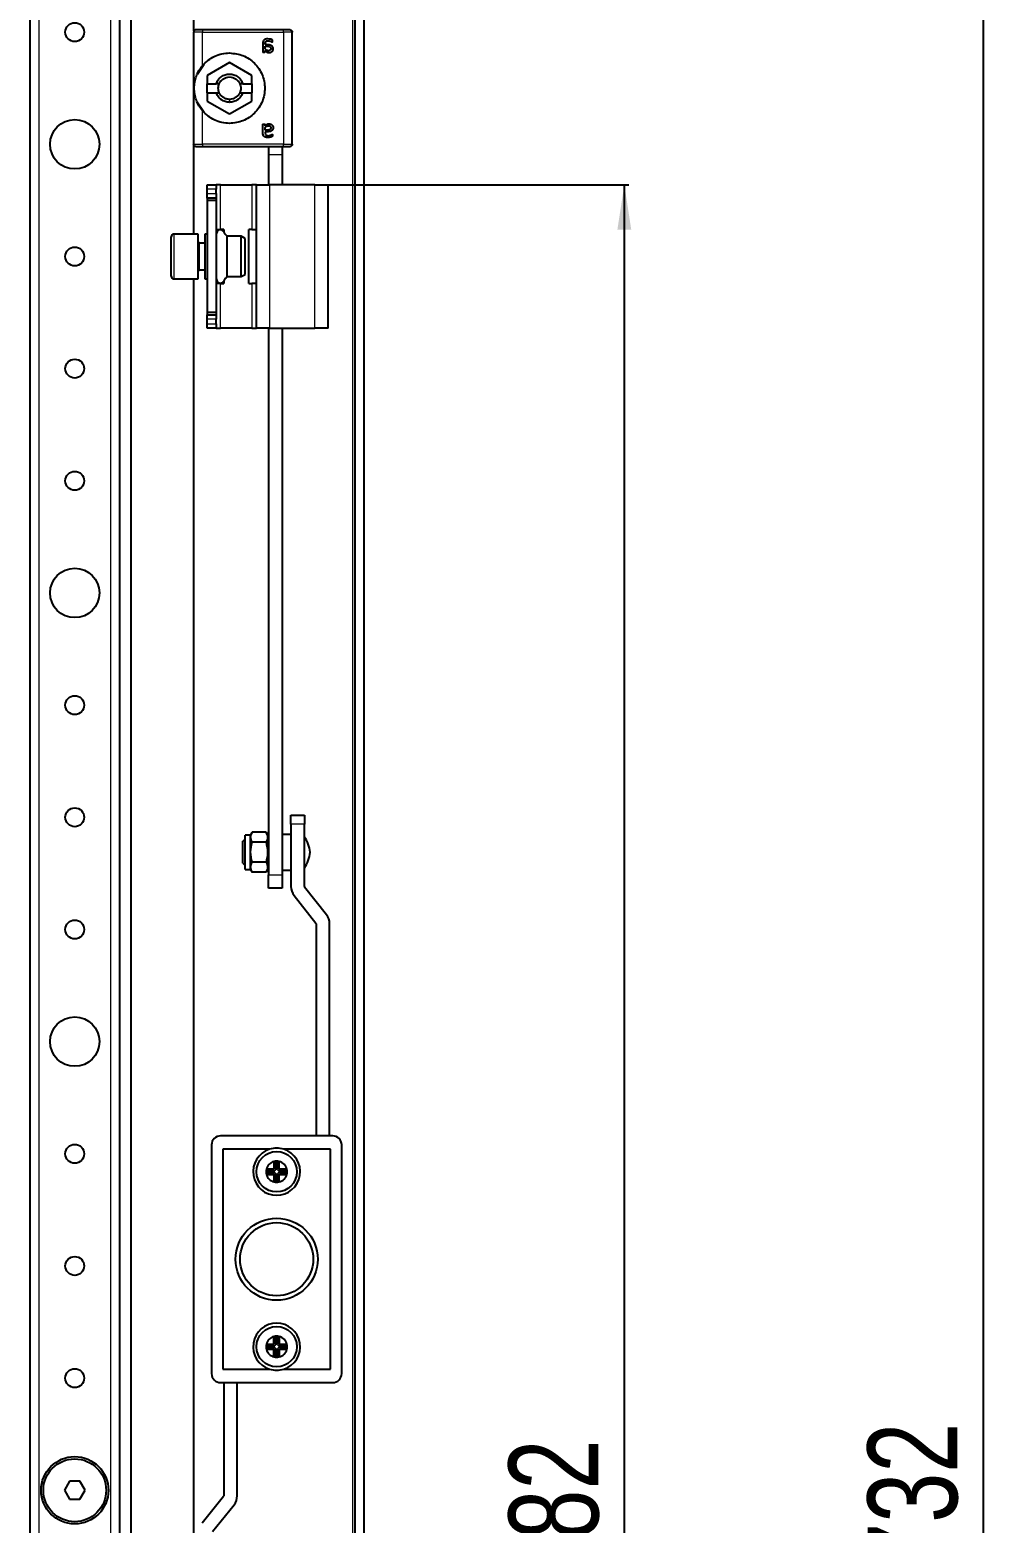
# Model space of a CAD drawing. Header units: millimetres. Extents: x -732 to 1763, y -1228 to 1043.
# Drawn here: x 1548.5 to 1762.6, y -115.4 to 217.4 of the extents above; entities that cross this region are included whole.
import ezdxf

# ---------------------------------------------------------------- set-up
doc = ezdxf.new("R2010")
doc.units = ezdxf.units.MM
doc.layers.add('FORMAT', color=7, linetype='Continuous')
doc.styles.add('SLDTEXTSTYLE0', font='TXT', dxfattribs={"width": 0.75})
doc.dimstyles.new('SLDDIMSTYLE0', dxfattribs={"dimtxt": 20, "dimasz": 10, "dimexe": 0, "dimexo": 0.0625, "dimgap": 5, "dimtad": 2, "dimdec": 1, "dimrnd": 1e-09, "dimzin": 12, "dimdsep": 46, "dimtxsty": 'SLDTEXTSTYLE0', "dimsah": 1, "dimcen": 0.09, "dimadec": 0, "dimazin": 3, "dimtfac": 1, "dimtofl": 0, "dimtmove": 0, "dimatfit": 3, "dimfxl": 0, "dimfrac": 2, "dimtolj": 1, "dimtzin": 12, "dimarcsym": 0})

# ---------------------------------------------------------------- blocks, each defined once
blk = doc.blocks.new('_D_5')
at = {"layer": 'FORMAT'}
for p, q in [((1615.06, 757.93), (1762.05, 757.93)), ((1761.05, 757.93), (1761.05, -974.07)), ((1615.06, -974.07), (1762.05, -974.07))]:
    blk.add_line(p, q, dxfattribs=at)
for points in [[(1761.05, 757.93), (1759.51, 747.93), (1762.59, 747.93)], [(1761.05, -974.07), (1762.59, -964.07), (1759.51, -964.07)]]:
    blk.add_solid(points, dxfattribs=at)
at = {"layer": 'FORMAT', "insert": (1735.27, -137.62), "char_height": 20, "attachment_point": 1, "rotation": 90, "style": 'SLDTEXTSTYLE0'}
blk.add_mtext('1732', dxfattribs=at)
blk = doc.blocks.new('_D_8')
at = {"layer": 'FORMAT'}
for p, q in [((1612.06, 182.93), (1682.05, 182.93)), ((1681.05, 182.93), (1681.05, -399.07)), ((1612.06, -399.07), (1682.05, -399.07))]:
    blk.add_line(p, q, dxfattribs=at)
for points in [[(1681.05, 182.93), (1679.51, 172.93), (1682.59, 172.93)], [(1681.05, -399.07), (1682.59, -389.07), (1679.51, -389.07)]]:
    blk.add_solid(points, dxfattribs=at)
at = {"layer": 'FORMAT', "insert": (1655.27, -130.23), "char_height": 20, "attachment_point": 1, "rotation": 90, "style": 'SLDTEXTSTYLE0'}
blk.add_mtext('582', dxfattribs=at)

msp = doc.modelspace()

# ---------------------------------------------------------------- linework, layer by layer
at = {"color": 7, "linetype": 'Continuous', "lineweight": 25}
for p, q in [((1621.05, -1085.57), (1621.05, 869.43)), ((1623.05, -1085.57), (1623.05, 869.43)), ((1571.05, 836.43), (1571.05, -1052.57)), ((1548.55, 809.43), (1548.55, -1025.57)), ((1568.55, 809.43), (1568.55, -1025.57)), ((1585.05, 736.93), (1585.05, 217.11)), ((1585.05, 216.93), (1585.05, 191.93)), ((1605.05, 217.43), (1587.05, 217.43)), ((1605.65, 217.43), (1605.4, 217.43)), ((1607.05, 191.93), (1607.05, 216.93)), ((1600.49, 214.39), (1600.49, 212.53)), ((1601.02, 214.14), (1601.02, 214.36)), ((1601.4, 214.14), (1601.02, 214.14)), ((1601.02, 213.79), (1601.45, 213.79)), ((1601.02, 213.2), (1601.02, 213.79)), ((1585.88, 207.56), (1587.38, 209.82)), ((1593.05, 210.15), (1588.1, 207.29)), ((1598, 207.29), (1593.05, 210.15)), ((1600.95, 212.53), (1600.95, 212.81)), ((1588.1, 207.29), (1588.1, 205.43)), ((1598, 205.43), (1598, 207.29)), ((1588.1, 203.43), (1588.1, 205.43)), ((1588.1, 205.43), (1590.06, 205.43)), ((1588.1, 203.43), (1588.1, 201.58)), ((1588.1, 203.43), (1590.06, 203.43)), ((1590.75, 205.43), (1590.06, 205.43)), ((1590.06, 203.43), (1590.75, 203.43)), ((1596.03, 205.43), (1595.34, 205.43)), ((1595.34, 203.43), (1596.03, 203.43)), ((1596.03, 205.43), (1598, 205.43)), ((1596.03, 203.43), (1598, 203.43)), ((1598, 205.43), (1598, 203.43)), ((1598, 201.58), (1598, 203.43)), ((1587.38, 199.05), (1585.87, 201.31)), ((1588.1, 201.58), (1593.05, 198.72)), ((1593.05, 198.72), (1598, 201.58)), ((1600.49, 194.48), (1600.49, 196.34)), ((1600.95, 196.34), (1600.95, 196.06)), ((1601.02, 195.08), (1601.02, 195.67)), ((1601.45, 195.08), (1601.02, 195.08)), ((1601.4, 194.73), (1601.02, 194.73)), ((1601.02, 194.73), (1601.02, 194.51)), ((1585.05, 191.76), (1585.05, 171.93)), ((1587.05, 191.43), (1605.05, 191.43)), ((1601.75, 191.51), (1601.75, 189.63)), ((1604.75, 191.51), (1604.75, 189.63)), ((1605.4, 191.43), (1605.65, 191.43)), ((1601.75, 189.63), (1601.75, 182.93)), ((1604.75, 189.63), (1604.75, 182.93)), ((1588.05, 182.93), (1590.05, 182.93)), ((1588.05, 181.93), (1588.05, 182.93)), ((1588.05, 180.93), (1588.05, 181.93)), ((1588.05, 179.93), (1588.05, 180.93)), ((1590.05, 179.93), (1588.05, 179.93)), ((1588.05, 179.93), (1588.05, 179.43)), ((1590.05, 182.93), (1590.05, 181.93)), ((1591.05, 182.93), (1590.05, 182.93)), ((1590.05, 180.93), (1590.05, 181.93)), ((1590.05, 180.93), (1590.05, 179.93)), ((1590.05, 179.93), (1590.05, 179.43)), ((1591.05, 182.93), (1598.05, 182.93)), ((1599.05, 182.93), (1598.05, 182.93)), ((1599.05, 150.93), (1599.05, 182.93)), ((1599.05, 182.93), (1602.05, 182.93)), ((1612.05, 182.93), (1602.05, 182.93)), ((1612.05, 182.93), (1615.05, 182.93)), ((1615.05, 150.93), (1615.05, 182.93)), ((1590.05, 179.43), (1588.05, 179.43)), ((1588.05, 179.43), (1588.05, 154.43)), ((1590.05, 179.43), (1590.05, 154.43)), ((1580.05, 164.68), (1580.05, 171.33)), ((1586.05, 171.93), (1580.65, 171.93)), ((1586.05, 164.38), (1586.05, 171.93)), ((1587.55, 169.93), (1586.3, 169.93)), ((1588.05, 171.93), (1587.55, 171.93)), ((1587.55, 171.93), (1587.55, 170.72)), ((1587.55, 170.72), (1587.55, 161.93)), ((1590.05, 172.93), (1591.05, 172.93)), ((1591.75, 172.93), (1591.05, 172.93)), ((1591.75, 172.93), (1591.75, 172.49)), ((1595.68, 171.43), (1592.55, 171.43)), ((1592.55, 162.43), (1592.55, 171.43)), ((1596.55, 170.93), (1595.68, 171.43)), ((1595.68, 162.43), (1595.68, 171.43)), ((1596.55, 162.93), (1596.55, 170.93)), ((1597.35, 160.93), (1597.35, 172.93)), ((1598.05, 172.93), (1597.35, 172.93)), ((1598.05, 172.93), (1599.05, 172.93)), ((1580.05, 162.53), (1580.05, 164.68)), ((1586.05, 161.93), (1586.05, 164.38)), ((1586.3, 163.93), (1587.55, 163.93)), ((1580.65, 161.93), (1586.05, 161.93)), ((1585.05, 161.93), (1585.05, -378.07)), ((1587.55, 161.93), (1588.05, 161.93)), ((1591.05, 160.93), (1590.05, 160.93)), ((1591.05, 160.93), (1591.75, 160.93)), ((1591.75, 161.38), (1591.75, 160.93)), ((1592.55, 162.43), (1595.68, 162.43)), ((1595.68, 162.43), (1596.55, 162.93)), ((1597.35, 160.93), (1598.05, 160.93)), ((1599.05, 160.93), (1598.05, 160.93)), ((1590.05, 154.43), (1588.05, 154.43)), ((1588.05, 154.43), (1588.05, 153.93)), ((1588.05, 152.93), (1588.05, 153.93)), ((1588.05, 153.93), (1590.05, 153.93)), ((1590.05, 154.43), (1590.05, 153.93)), ((1590.05, 153.93), (1590.05, 152.93)), ((1588.05, 151.93), (1588.05, 152.93)), ((1588.05, 150.93), (1588.05, 151.93)), ((1590.05, 150.93), (1588.05, 150.93)), ((1590.05, 151.93), (1590.05, 152.93)), ((1590.05, 151.93), (1590.05, 150.93)), ((1590.05, 150.93), (1591.05, 150.93)), ((1598.05, 150.93), (1591.05, 150.93)), ((1598.05, 150.93), (1599.05, 150.93)), ((1602.05, 150.93), (1599.05, 150.93)), ((1601.75, 150.93), (1601.75, 29.13)), ((1602.05, 150.93), (1612.05, 150.93)), ((1604.75, 150.93), (1604.75, 29.13)), ((1615.05, 150.93), (1612.05, 150.93)), ((1606.75, 42.43), (1609.75, 42.43)), ((1606.75, 40.43), (1606.75, 42.43)), ((1606.75, 40.43), (1606.75, 26.5)), ((1609.75, 42.43), (1609.75, 40.43)), ((1609.75, 26.5), (1609.75, 40.43)), ((1596.55, 37.08), (1596.05, 36.58)), ((1597.75, 37.98), (1596.55, 37.98)), ((1596.55, 34.13), (1596.55, 37.98)), ((1598.09, 38.58), (1597.75, 37.98)), ((1597.75, 34.13), (1597.75, 37.98)), ((1601.2, 38.58), (1598.09, 38.58)), ((1601.55, 37.98), (1601.2, 38.58)), ((1601.55, 37.98), (1601.55, 30.28)), ((1601.75, 37.08), (1601.55, 37.08)), ((1606.75, 38.13), (1604.75, 38.13)), ((1596.05, 31.68), (1596.05, 36.58)), ((1596.55, 30.28), (1596.55, 34.13)), ((1597.75, 30.28), (1597.75, 34.13)), ((1601.2, 36.36), (1598.09, 36.36)), ((1596.05, 31.68), (1596.55, 31.18)), ((1596.55, 30.28), (1597.75, 30.28)), ((1597.75, 30.28), (1598.09, 29.68)), ((1601.2, 31.91), (1598.09, 31.91)), ((1601.2, 29.68), (1601.55, 30.28)), ((1601.55, 31.18), (1601.75, 31.18)), ((1604.75, 30.13), (1606.75, 30.13)), ((1601.2, 29.68), (1598.09, 29.68)), ((1601.75, 26.13), (1601.75, 29.13)), ((1604.75, 29.13), (1604.75, 26.13)), ((1604.75, 26.13), (1601.75, 26.13)), ((1607.43, 24.52), (1612.3, 18.35)), ((1614.66, 20.21), (1609.79, 26.38)), ((1612.35, 18.22), (1612.35, -29.07)), ((1615.35, -29.07), (1615.35, 18.22)), ((1616.05, -29.07), (1591.05, -29.07)), ((1589.05, -31.07), (1589.05, -82.07)), ((1591.55, -32.07), (1591.55, -81.07)), ((1601.95, -32.07), (1591.55, -32.07)), ((1615.55, -32.07), (1605.15, -32.07)), ((1615.55, -81.07), (1615.55, -32.07)), ((1618.05, -82.07), (1618.05, -31.07)), ((1602.85, -36.47), (1601.27, -36.47)), ((1601.64, -36.9), (1601.27, -36.47)), ((1602.95, -34.79), (1602.95, -36.37)), ((1603.38, -35.16), (1602.95, -34.79)), ((1603.38, -35.16), (1603.38, -36.37)), ((1603.71, -35.16), (1604.15, -34.79)), ((1603.71, -36.37), (1603.71, -35.16)), ((1604.15, -36.37), (1604.15, -34.79)), ((1605.82, -36.47), (1604.25, -36.47)), ((1605.45, -36.9), (1605.82, -36.47)), ((1601.64, -37.23), (1601.27, -37.67)), ((1601.27, -37.67), (1602.85, -37.67)), ((1602.85, -36.9), (1601.64, -36.9)), ((1601.64, -37.23), (1602.85, -37.23)), ((1602.95, -37.77), (1602.95, -39.34)), ((1603.38, -38.97), (1602.95, -39.34)), ((1603.38, -37.77), (1603.38, -38.97)), ((1603.71, -38.97), (1603.71, -37.77)), ((1603.71, -38.97), (1604.15, -39.34)), ((1604.15, -39.34), (1604.15, -37.77)), ((1605.45, -36.9), (1604.25, -36.9)), ((1604.25, -37.23), (1605.45, -37.23)), ((1604.25, -37.67), (1605.82, -37.67)), ((1605.45, -37.23), (1605.82, -37.67)), ((1601.64, -75.9), (1601.27, -75.47)), ((1601.27, -75.47), (1602.85, -75.47)), ((1601.64, -76.23), (1601.27, -76.67)), ((1601.64, -75.9), (1602.85, -75.9)), ((1602.85, -76.23), (1601.64, -76.23)), ((1602.95, -75.37), (1602.95, -73.79)), ((1603.38, -74.16), (1602.95, -73.79)), ((1603.38, -75.37), (1603.38, -74.16)), ((1603.71, -74.16), (1604.15, -73.79)), ((1603.71, -74.16), (1603.71, -75.37)), ((1604.15, -73.79), (1604.15, -75.37)), ((1604.25, -75.47), (1605.82, -75.47)), ((1604.25, -75.9), (1605.45, -75.9)), ((1605.45, -76.23), (1604.25, -76.23)), ((1605.45, -75.9), (1605.82, -75.47)), ((1605.45, -76.23), (1605.82, -76.67)), ((1602.85, -76.67), (1601.27, -76.67)), ((1602.95, -78.34), (1602.95, -76.77)), ((1603.38, -77.97), (1602.95, -78.34)), ((1603.38, -77.97), (1603.38, -76.77)), ((1603.71, -76.77), (1603.71, -77.97)), ((1603.71, -77.97), (1604.15, -78.34)), ((1604.15, -76.77), (1604.15, -78.34)), ((1605.82, -76.67), (1604.25, -76.67)), ((1591.55, -81.07), (1601.95, -81.07)), ((1605.15, -81.07), (1615.55, -81.07)), ((1591.05, -84.07), (1616.05, -84.07)), ((1591.75, -84.07), (1591.75, -109.3)), ((1594.75, -109.3), (1594.75, -84.07)), ((1557.39, -106.07), (1556.24, -108.07)), ((1559.7, -106.07), (1557.39, -106.07)), ((1560.86, -108.07), (1559.7, -106.07)), ((1556.24, -108.07), (1557.39, -110.07)), ((1559.7, -110.07), (1560.86, -108.07)), ((1591.7, -109.42), (1586.94, -115.39)), ((1557.39, -110.07), (1559.7, -110.07)), ((1589.29, -117.26), (1594.05, -111.29))]:
    msp.add_line(p, q, dxfattribs=at)
at = {"color": 8, "linetype": 'Continuous', "lineweight": 18}
for p, q in [((1620.45, 866.83), (1620.45, -1082.97)), ((1550.55, 809.43), (1550.55, -1025.57)), ((1566.55, 809.43), (1566.55, -1025.57)), ((1587.05, 209.5), (1587.05, 216.93)), ((1587.05, 216.93), (1605.05, 216.93)), ((1605.05, 216.93), (1605.05, 191.93)), ((1593.05, 201.93), (1593.05, 201.28)), ((1587.05, 191.93), (1587.05, 199.37)), ((1605.05, 191.93), (1587.05, 191.93)), ((1601.75, 189.63), (1604.75, 189.63)), ((1590.05, 181.93), (1588.05, 181.93)), ((1588.05, 180.93), (1590.05, 180.93)), ((1591.05, 172.93), (1591.05, 182.93)), ((1598.05, 182.93), (1598.05, 172.93)), ((1602.05, 150.93), (1602.05, 182.93)), ((1612.05, 150.93), (1612.05, 182.93)), ((1580.65, 171.93), (1580.65, 164.38)), ((1586.3, 169.93), (1586.3, 163.93)), ((1580.65, 164.38), (1580.65, 161.93)), ((1591.05, 150.93), (1591.05, 160.93)), ((1598.05, 160.93), (1598.05, 150.93)), ((1590.05, 152.93), (1588.05, 152.93)), ((1588.05, 151.93), (1590.05, 151.93)), ((1609.75, 40.43), (1606.75, 40.43)), ((1601.75, 29.13), (1604.75, 29.13)), ((1602.85, -36.9), (1602.85, -36.47)), ((1603.38, -36.37), (1602.95, -36.37)), ((1603.71, -36.37), (1604.15, -36.37)), ((1604.25, -36.9), (1604.25, -36.47)), ((1602.85, -37.23), (1602.85, -37.67)), ((1603.38, -37.77), (1602.95, -37.77)), ((1603.71, -37.77), (1604.15, -37.77)), ((1604.25, -37.23), (1604.25, -37.67)), ((1602.85, -75.9), (1602.85, -75.47)), ((1602.85, -76.23), (1602.85, -76.67)), ((1603.38, -75.37), (1602.95, -75.37)), ((1603.71, -75.37), (1604.15, -75.37)), ((1604.25, -75.9), (1604.25, -75.47)), ((1604.25, -76.23), (1604.25, -76.67)), ((1603.38, -76.77), (1602.95, -76.77)), ((1603.71, -76.77), (1604.15, -76.77))]:
    msp.add_line(p, q, dxfattribs=at)
at = {"color": 7, "linetype": 'Continuous', "lineweight": 25}
for centre, radius in [((1558.55, 216.93), 2.1), ((1558.55, 191.93), 5.5), ((1558.55, 166.93), 2.1), ((1558.55, 141.93), 2.1), ((1558.55, 116.93), 2.1), ((1558.55, 91.93), 5.5), ((1558.55, 66.93), 2.1), ((1558.55, 41.93), 2.1), ((1558.55, 16.93), 2.1), ((1558.55, -8.07), 5.5), ((1558.55, -33.07), 2.1), ((1603.55, -37.07), 4.5), ((1603.55, -56.57), 9.15), ((1603.55, -56.57), 8.15), ((1558.55, -58.07), 2.1), ((1603.55, -76.07), 4.5), ((1558.55, -83.07), 2.1), ((1558.55, -108.07), 7.5), ((1558.55, -108.07), 7)]:
    msp.add_circle(centre, radius, dxfattribs=at)
for centre, radius, start, end in [((1580.65, 171.33), 0.6, 90, 180), ((1586.3, 170.18), 0.25, 180, 270), ((1586.3, 163.68), 0.25, 90, 180), ((1580.65, 162.53), 0.6, 180, 270), ((1603.1, 33.18), 8, 6.8819, 33.8709), ((1603.1, 35.09), 8, 326.1291, 353.1181), ((1609.95, 26.5), 3.2, 180, 218.264), ((1609.95, 26.5), 0.2, 180, 218.264), ((1612.15, 18.22), 3.2, 0, 38.264), ((1612.15, 18.22), 0.2, 0, 38.264), ((1591.05, -31.07), 2, 90, 180), ((1616.05, -31.07), 2, 0, 90), ((1603.55, -37.07), 5.25, 107.7528, 72.2472), ((1603.55, -37.07), 5.25, 72.2472, 107.7528), ((1603.55, -37.07), 2.35, 165.2075, 194.7925), ((1603.55, -37.07), 2.35, 104.7925, 165.2075), ((1602.85, -36.37), 0.1, 270, 0), ((1602.85, -36.37), 0.537, 270, 0), ((1603.55, -37.07), 2.35, 75.2075, 104.7925), ((1603.55, -37.07), 1.91, 85.1056, 94.8944), ((1604.25, -36.37), 0.537, 180, 270), ((1603.55, -37.07), 2.35, 14.7925, 75.2075), ((1604.25, -36.37), 0.1, 180, 270), ((1603.55, -37.07), 2.35, 345.2075, 14.7925), ((1603.55, -37.07), 2.35, 194.7925, 255.2075), ((1603.55, -37.07), 1.91, 175.1056, 184.8944), ((1602.85, -37.77), 0.537, 0, 90), ((1602.85, -37.77), 0.1, 0, 90), ((1603.55, -37.07), 2.35, 255.2075, 284.7925), ((1603.55, -37.07), 1.91, 265.1056, 274.8944), ((1604.25, -37.77), 0.537, 90, 180), ((1603.55, -37.07), 2.35, 284.7925, 345.2075), ((1604.25, -37.77), 0.1, 90, 180), ((1603.55, -37.07), 1.91, 355.1056, 4.8944), ((1603.55, -76.07), 5.25, 287.7528, 252.2472), ((1603.55, -76.07), 2.35, 165.2075, 194.7925), ((1603.55, -76.07), 2.35, 104.7925, 165.2075), ((1603.55, -76.07), 1.91, 175.1056, 184.8944), ((1602.85, -75.37), 0.1, 270, 0), ((1602.85, -75.37), 0.537, 270, 0), ((1602.85, -76.77), 0.537, 0, 90), ((1603.55, -76.07), 2.35, 75.2075, 104.7925), ((1603.55, -76.07), 1.91, 85.1056, 94.8944), ((1604.25, -75.37), 0.537, 180, 270), ((1604.25, -76.77), 0.537, 90, 180), ((1603.55, -76.07), 2.35, 14.7925, 75.2075), ((1604.25, -75.37), 0.1, 180, 270), ((1603.55, -76.07), 1.91, 355.1056, 4.8944), ((1603.55, -76.07), 2.35, 345.2075, 14.7925), ((1603.55, -76.07), 2.35, 194.7925, 255.2075), ((1602.85, -76.77), 0.1, 0, 90), ((1603.55, -76.07), 2.35, 255.2075, 284.7925), ((1603.55, -76.07), 1.91, 265.1056, 274.8944), ((1603.55, -76.07), 2.35, 284.7925, 345.2075), ((1604.25, -76.77), 0.1, 90, 180), ((1591.05, -82.07), 2, 180, 270), ((1603.55, -76.07), 5.25, 252.2472, 287.7528), ((1616.05, -82.07), 2, 270, 0), ((1591.55, -109.3), 0.2, 321.4416, 0), ((1591.55, -109.3), 3.2, 321.4416, 0)]:
    msp.add_arc(centre, radius, start, end, dxfattribs=at)
for points in [[(1585.55, 217.43), (1585.48, 217.43), (1585.35, 217.41), (1585.18, 217.3), (1585.07, 217.13), (1585.05, 217), (1585.05, 216.93)], [(1587.05, 217.43), (1586.85, 217.43), (1586.46, 217.43), (1585.96, 217.43), (1585.61, 217.43), (1585.57, 217.43), (1585.55, 217.43)], [(1606.55, 217.43), (1606.52, 217.43), (1606.48, 217.43), (1606.13, 217.43), (1605.64, 217.43), (1605.24, 217.43), (1605.05, 217.43)], [(1606.55, 217.43), (1606.61, 217.43), (1606.74, 217.41), (1606.91, 217.3), (1607.02, 217.13), (1607.04, 217), (1607.05, 216.93)], [(1587.05, 209.5), (1587.44, 209.91), (1588.23, 210.73), (1589.72, 211.6), (1591.34, 212.18), (1592.48, 212.25), (1593.05, 212.28)], [(1593.05, 212.28), (1594.07, 212.17), (1596.13, 211.93), (1598.74, 210.12), (1600.49, 207.52), (1601.1, 204.43), (1600.49, 201.35), (1598.74, 198.75), (1596.13, 196.94), (1594.07, 196.7), (1593.05, 196.58)], [(1590.06, 205.43), (1590.19, 205.74), (1590.46, 206.34), (1591.18, 207.03), (1592.06, 207.48), (1593.05, 207.64), (1594.03, 207.48), (1594.91, 207.03), (1595.64, 206.34), (1595.9, 205.74), (1596.03, 205.43)], [(1590.75, 205.43), (1590.87, 205.65), (1591.1, 206.07), (1591.66, 206.55), (1592.32, 206.87), (1592.8, 206.91), (1593.05, 206.93)], [(1593.05, 206.93), (1593.29, 206.91), (1593.77, 206.87), (1594.43, 206.55), (1594.99, 206.07), (1595.22, 205.65), (1595.34, 205.43)], [(1593.05, 201.28), (1592.72, 201.31), (1592.06, 201.37), (1591.18, 201.84), (1590.46, 202.53), (1590.19, 203.13), (1590.06, 203.43)], [(1590.75, 203.43), (1590.7, 203.6), (1590.58, 203.92), (1590.53, 204.43), (1590.58, 204.95), (1590.7, 205.27), (1590.75, 205.43)], [(1593.05, 201.93), (1592.8, 201.95), (1592.32, 202), (1591.66, 202.32), (1591.1, 202.79), (1590.87, 203.22), (1590.75, 203.43)], [(1596.03, 203.43), (1595.9, 203.13), (1595.64, 202.53), (1594.91, 201.84), (1594.03, 201.37), (1593.37, 201.31), (1593.05, 201.28)], [(1595.34, 203.43), (1595.22, 203.22), (1594.99, 202.79), (1594.43, 202.32), (1593.77, 202), (1593.29, 201.95), (1593.05, 201.93)], [(1595.34, 205.43), (1595.4, 205.27), (1595.52, 204.95), (1595.56, 204.43), (1595.52, 203.92), (1595.4, 203.6), (1595.34, 203.43)], [(1593.05, 196.58), (1592.48, 196.62), (1591.34, 196.69), (1589.72, 197.27), (1588.23, 198.14), (1587.44, 198.96), (1587.05, 199.37)], [(1585.55, 191.43), (1585.48, 191.44), (1585.35, 191.46), (1585.18, 191.57), (1585.07, 191.74), (1585.05, 191.87), (1585.05, 191.93)], [(1585.55, 191.43), (1585.57, 191.43), (1585.61, 191.43), (1585.96, 191.43), (1586.46, 191.43), (1586.85, 191.43), (1587.05, 191.43)], [(1605.05, 191.43), (1605.24, 191.43), (1605.64, 191.43), (1606.13, 191.43), (1606.48, 191.43), (1606.52, 191.43), (1606.55, 191.43)], [(1607.05, 191.93), (1607.04, 191.87), (1607.02, 191.74), (1606.91, 191.57), (1606.74, 191.46), (1606.61, 191.44), (1606.55, 191.43)]]:
    msp.add_open_spline(points, degree=3, dxfattribs=at)
at = {"color": 8, "linetype": 'Continuous', "lineweight": 18}
for points in [[(1587.05, 216.93), (1586.78, 216.93), (1586.26, 216.93), (1585.6, 216.93), (1585.14, 216.93), (1585.08, 216.93), (1585.05, 216.93)], [(1587.05, 217.43), (1587.05, 217.43), (1587.05, 217.41), (1587.05, 217.3), (1587.05, 217.13), (1587.05, 217), (1587.05, 216.93)], [(1605.05, 216.93), (1605.05, 217), (1605.05, 217.13), (1605.05, 217.3), (1605.05, 217.41), (1605.05, 217.43), (1605.05, 217.43)], [(1607.05, 216.93), (1607.02, 216.93), (1606.96, 216.93), (1606.49, 216.93), (1605.83, 216.93), (1605.31, 216.93), (1605.05, 216.93)], [(1585.05, 191.93), (1585.08, 191.93), (1585.14, 191.93), (1585.6, 191.93), (1586.26, 191.93), (1586.78, 191.93), (1587.05, 191.93)], [(1587.05, 191.93), (1587.05, 191.87), (1587.05, 191.74), (1587.05, 191.57), (1587.05, 191.46), (1587.05, 191.44), (1587.05, 191.43)], [(1605.05, 191.43), (1605.05, 191.44), (1605.05, 191.46), (1605.05, 191.57), (1605.05, 191.74), (1605.05, 191.87), (1605.05, 191.93)], [(1605.05, 191.93), (1605.31, 191.93), (1605.83, 191.93), (1606.49, 191.93), (1606.96, 191.93), (1607.02, 191.93), (1607.05, 191.93)]]:
    msp.add_open_spline(points, degree=3, dxfattribs=at)
at = {"color": 7, "linetype": 'Continuous', "lineweight": 25}
for points, knots in [([(1601.6, 215.43), (1601.45, 215.43), (1601.23, 215.42), (1600.95, 215.32), (1600.76, 215.21), (1600.62, 215.04), (1600.51, 214.76), (1600.49, 214.54), (1600.49, 214.39)], [0, 0, 0, 0, 0.2500888, 0.3824952, 0.5002586, 0.6221632, 0.7501335, 1, 1, 1, 1]), ([(1601.02, 214.36), (1601.02, 214.45), (1601.03, 214.58), (1601.08, 214.75), (1601.16, 214.86), (1601.26, 214.94), (1601.39, 215), (1601.52, 215.02), (1601.61, 215.02), (1601.66, 215.02)], [0, 0, 0, 0, 0.250023, 0.382539, 0.499802, 0.620838, 0.749652, 0.874777, 1, 1, 1, 1]), ([(1601.74, 212.79), (1601.67, 212.79), (1601.52, 212.81), (1601.26, 212.94), (1601.12, 213.1), (1601.02, 213.2)], [0, 0, 0, 0, 0.249939, 0.499864, 1, 1, 1, 1]), ([(1602.78, 213.22), (1602.78, 213.3), (1602.77, 213.45), (1602.67, 213.67), (1602.52, 213.85), (1602.25, 214.02), (1601.87, 214.12), (1601.55, 214.13), (1601.4, 214.14)], [0, 0, 0, 0, 0.125049, 0.249886, 0.370856, 0.49982, 0.749609, 1, 1, 1, 1]), ([(1601.45, 213.79), (1601.55, 213.78), (1601.73, 213.78), (1601.95, 213.72), (1602.1, 213.62), (1602.19, 213.52), (1602.24, 213.39), (1602.25, 213.3), (1602.25, 213.26)], [0, 0, 0, 0, 0.279652, 0.500248, 0.629485, 0.750186, 0.875763, 1, 1, 1, 1]), ([(1602.66, 214.94), (1602.66, 214.99), (1602.66, 215.08), (1602.6, 215.17), (1602.46, 215.25), (1602.13, 215.38), (1601.81, 215.41), (1601.6, 215.43)], [0, 0, 0, 0, 0.124693, 0.187182, 0.249773, 0.500039, 1, 1, 1, 1]), ([(1601.66, 215.02), (1601.82, 215), (1602.06, 214.98), (1602.31, 214.85), (1602.44, 214.78), (1602.51, 214.74), (1602.54, 214.73), (1602.56, 214.73)], [0, 0, 0, 0, 0.4987, 0.749508, 0.874949, 0.946783, 1, 1, 1, 1]), ([(1602.25, 213.26), (1602.25, 213.19), (1602.24, 213.09), (1602.17, 212.98), (1602.11, 212.9), (1602.03, 212.85), (1601.94, 212.81), (1601.84, 212.79), (1601.77, 212.79), (1601.74, 212.79)], [0, 0, 0, 0, 0.249168, 0.373635, 0.49939, 0.619394, 0.749656, 0.87477, 1, 1, 1, 1]), ([(1601.82, 212.38), (1601.94, 212.38), (1602.13, 212.39), (1602.35, 212.48), (1602.5, 212.58), (1602.63, 212.71), (1602.75, 212.92), (1602.77, 213.1), (1602.78, 213.22)], [0, 0, 0, 0, 0.25007, 0.379181, 0.500499, 0.62417, 0.750842, 1, 1, 1, 1]), ([(1602.56, 214.73), (1602.57, 214.73), (1602.59, 214.73), (1602.61, 214.74), (1602.62, 214.76), (1602.64, 214.78), (1602.65, 214.82), (1602.66, 214.86), (1602.66, 214.9), (1602.66, 214.92), (1602.66, 214.94)], [0, 0, 0, 0, 0.128825, 0.180169, 0.243397, 0.36986, 0.499864, 0.749649, 0.843476, 1, 1, 1, 1]), ([(1600.49, 212.53), (1600.49, 212.52), (1600.49, 212.5), (1600.5, 212.48), (1600.53, 212.46), (1600.6, 212.44), (1600.67, 212.44), (1600.72, 212.43)], [0, 0, 0, 0, 0.124881, 0.183376, 0.250934, 0.500336, 1, 1, 1, 1]), ([(1600.72, 212.43), (1600.76, 212.44), (1600.83, 212.44), (1600.91, 212.46), (1600.93, 212.48), (1600.94, 212.5), (1600.94, 212.52), (1600.95, 212.53)], [0, 0, 0, 0, 0.499718, 0.749437, 0.810587, 0.875078, 1, 1, 1, 1]), ([(1600.95, 212.81), (1601.07, 212.69), (1601.26, 212.52), (1601.53, 212.41), (1601.7, 212.38), (1601.78, 212.38), (1601.82, 212.38)], [0, 0, 0, 0, 0.499113, 0.749325, 0.874665, 1, 1, 1, 1]), ([(1587.05, 199.37), (1586.76, 199.75), (1586.19, 200.5), (1585.63, 201.75), (1585.28, 203.03), (1585.15, 204.44), (1585.28, 205.84), (1585.63, 207.12), (1586.19, 208.37), (1586.76, 209.12), (1587.05, 209.5)], [0, 0, 0, 0, 0.125762, 0.25037, 0.375307, 0.500139, 0.62481, 0.749763, 0.874888, 1, 1, 1, 1]), ([(1600.49, 196.34), (1600.49, 196.35), (1600.49, 196.37), (1600.5, 196.39), (1600.53, 196.41), (1600.6, 196.43), (1600.67, 196.43), (1600.72, 196.43)], [0, 0, 0, 0, 0.124884, 0.186377, 0.250914, 0.500322, 1, 1, 1, 1]), ([(1600.72, 196.43), (1600.76, 196.43), (1600.82, 196.43), (1600.89, 196.42), (1600.92, 196.41), (1600.93, 196.39), (1600.94, 196.37), (1600.94, 196.35), (1600.95, 196.34)], [0, 0, 0, 0, 0.499162, 0.644242, 0.749698, 0.813605, 0.875217, 1, 1, 1, 1]), ([(1600.95, 196.06), (1601.07, 196.18), (1601.26, 196.35), (1601.57, 196.48), (1601.74, 196.49), (1601.82, 196.49)], [0, 0, 0, 0, 0.499364, 0.749701, 1, 1, 1, 1]), ([(1601.82, 196.49), (1601.94, 196.49), (1602.13, 196.48), (1602.35, 196.39), (1602.51, 196.29), (1602.63, 196.16), (1602.75, 195.95), (1602.77, 195.77), (1602.78, 195.65)], [0, 0, 0, 0, 0.2500695, 0.3795588, 0.5004992, 0.6245563, 0.7508428, 1, 1, 1, 1]), ([(1601.6, 193.43), (1601.53, 193.44), (1601.38, 193.44), (1601.16, 193.48), (1600.95, 193.55), (1600.76, 193.66), (1600.62, 193.83), (1600.51, 194.11), (1600.49, 194.33), (1600.49, 194.48)], [0, 0, 0, 0, 0.1252554, 0.2504368, 0.3830659, 0.5004929, 0.622629, 0.7502495, 1, 1, 1, 1]), ([(1601.02, 195.67), (1601.12, 195.77), (1601.26, 195.93), (1601.49, 196.04), (1601.63, 196.08), (1601.7, 196.08), (1601.74, 196.08)], [0, 0, 0, 0, 0.499765, 0.749504, 0.874771, 1, 1, 1, 1]), ([(1601.02, 194.51), (1601.02, 194.47), (1601.02, 194.38), (1601.04, 194.24), (1601.08, 194.11), (1601.16, 194), (1601.26, 193.92), (1601.43, 193.86), (1601.57, 193.85), (1601.66, 193.85)], [0, 0, 0, 0, 0.125295, 0.250514, 0.383518, 0.50035, 0.621938, 0.750243, 1, 1, 1, 1]), ([(1602.78, 195.65), (1602.78, 195.61), (1602.78, 195.53), (1602.75, 195.38), (1602.67, 195.2), (1602.52, 195.02), (1602.25, 194.85), (1601.87, 194.75), (1601.55, 194.73), (1601.4, 194.73)], [0, 0, 0, 0, 0.062637, 0.125278, 0.250072, 0.374841, 0.499994, 0.749696, 1, 1, 1, 1]), ([(1602.25, 195.61), (1602.25, 195.57), (1602.24, 195.48), (1602.19, 195.35), (1602.1, 195.25), (1601.95, 195.15), (1601.73, 195.09), (1601.55, 195.09), (1601.45, 195.08)], [0, 0, 0, 0, 0.124446, 0.249795, 0.37, 0.499734, 0.719932, 1, 1, 1, 1]), ([(1602.66, 193.93), (1602.66, 193.9), (1602.66, 193.85), (1602.65, 193.77), (1602.6, 193.7), (1602.46, 193.62), (1602.13, 193.49), (1601.81, 193.46), (1601.6, 193.43)], [0, 0, 0, 0, 0.062686, 0.125173, 0.187628, 0.250185, 0.500314, 1, 1, 1, 1]), ([(1601.66, 193.85), (1601.82, 193.86), (1602.13, 193.89), (1602.39, 194.1), (1602.55, 194.14), (1602.56, 194.14)], [0, 0, 0, 0, 0.498852, 0.946609, 1, 1, 1, 1]), ([(1601.74, 196.08), (1601.8, 196.08), (1601.9, 196.07), (1602.03, 196.02), (1602.11, 195.97), (1602.17, 195.89), (1602.22, 195.81), (1602.25, 195.71), (1602.25, 195.64), (1602.25, 195.61)], [0, 0, 0, 0, 0.249623, 0.37714, 0.499734, 0.62273, 0.749812, 0.874876, 1, 1, 1, 1]), ([(1602.56, 194.14), (1602.57, 194.14), (1602.59, 194.14), (1602.61, 194.13), (1602.62, 194.11), (1602.64, 194.09), (1602.66, 194.03), (1602.66, 193.97), (1602.66, 193.93)], [0, 0, 0, 0, 0.13107, 0.182437, 0.243796, 0.371388, 0.500442, 1, 1, 1, 1]), ([(1592.55, 171.43), (1592.37, 171.59), (1592.02, 171.89), (1591.83, 172.46), (1591.46, 172.77), (1591.13, 172.9), (1590.77, 172.86), (1590.42, 172.67), (1590.17, 172.31), (1590.09, 172.02), (1590.05, 171.87)], [0, 0, 0, 0, 0.185676, 0.371025, 0.466937, 0.562172, 0.656347, 0.751553, 0.873842, 1, 1, 1, 1]), ([(1590.05, 162), (1590.09, 161.85), (1590.17, 161.56), (1590.42, 161.2), (1590.77, 161.01), (1591.13, 160.97), (1591.46, 161.1), (1591.83, 161.41), (1592.02, 161.97), (1592.37, 162.28), (1592.55, 162.43)], [0, 0, 0, 0, 0.126158, 0.248447, 0.343653, 0.437828, 0.533063, 0.628975, 0.814324, 1, 1, 1, 1]), ([(1598.09, 36.36), (1597.91, 36.76), (1597.58, 37.5), (1597.93, 38.24), (1598.09, 38.58)], [0, 0, 0, 0, 0.534707, 1, 1, 1, 1]), ([(1601.2, 38.58), (1601.38, 38.19), (1601.72, 37.44), (1601.36, 36.7), (1601.2, 36.36)], [0, 0, 0, 0, 0.534707, 1, 1, 1, 1]), ([(1598.09, 31.91), (1597.92, 32.66), (1597.58, 34.15), (1597.92, 35.63), (1598.09, 36.36)], [0, 0, 0, 0, 0.508481, 1, 1, 1, 1]), ([(1601.2, 36.36), (1601.37, 35.61), (1601.72, 34.12), (1601.37, 32.64), (1601.2, 31.91)], [0, 0, 0, 0, 0.508481, 1, 1, 1, 1]), ([(1598.09, 29.68), (1597.91, 30.08), (1597.58, 30.83), (1597.93, 31.57), (1598.09, 31.91)], [0, 0, 0, 0, 0.534707, 1, 1, 1, 1]), ([(1601.2, 31.91), (1601.38, 31.51), (1601.72, 30.77), (1601.36, 30.03), (1601.2, 29.68)], [0, 0, 0, 0, 0.534707, 1, 1, 1, 1])]:
    msp.add_open_spline(points, degree=3, knots=knots, dxfattribs=at)

# ---------------------------------------------------------------- dimensions: what is measured, and where the dimension line sits
at = {"layer": 'FORMAT'}
for base, p1, p2, picture, middle in [((1761.05, -974.07), (1615.05, 757.93), (1615.05, -974.07), '_D_5', (1761.05, -108.07)), ((1681.05, -399.07), (1612.05, 182.93), (1612.05, -399.07), '_D_8', (1681.05, -108.07))]:
    dim = msp.add_linear_dim(base=base, p1=p1, p2=p2, angle=90, dimstyle='SLDDIMSTYLE0', dxfattribs=at)
    dim.commit()
    dim.dimension.update_dxf_attribs({"geometry": picture, "text_midpoint": middle, "dimtype": 160})

doc.saveas('drawing.dxf')
